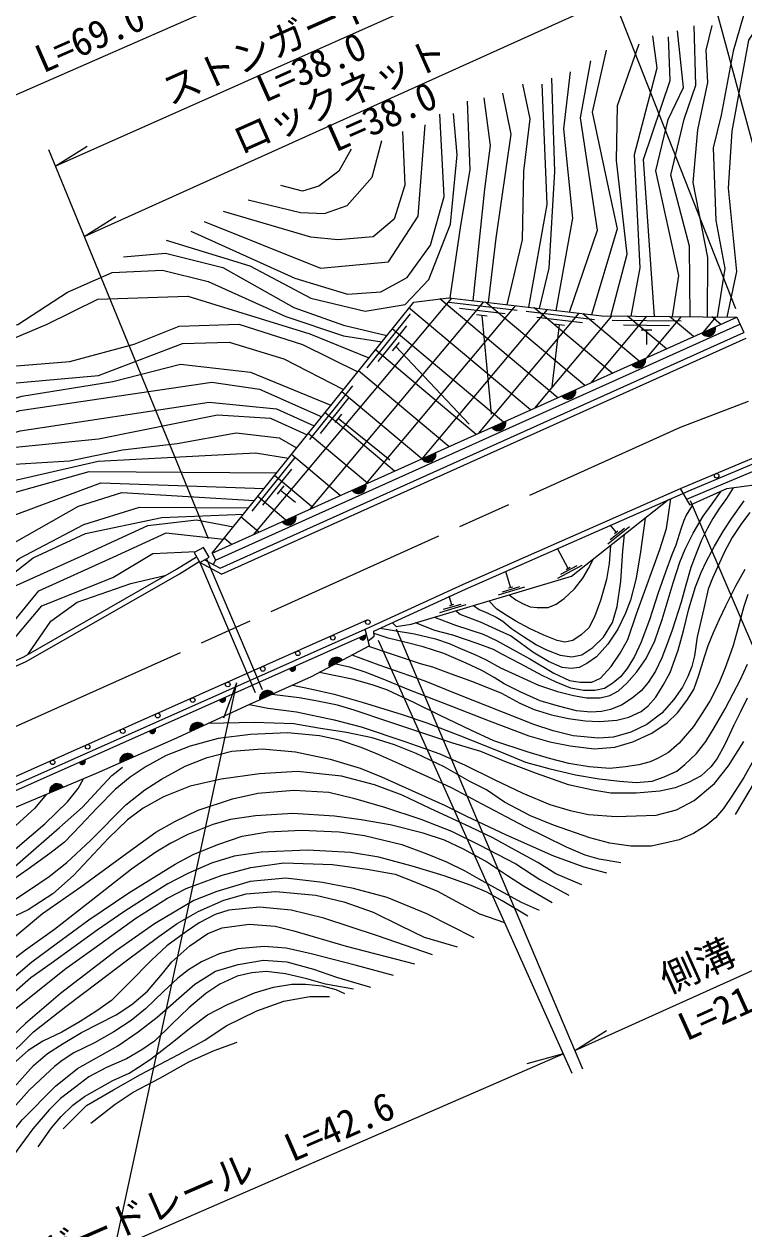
# Model space of a CAD drawing. Units: millimetres at full size, sheet at 1:1000; details may follow other scales. Extents: x 40000 to 680000, y 20000 to 380000.
# Drawn here: x 291418 to 338367, y 240887 to 319472 of the extents above; entities that cross this region are included whole.
import ezdxf
from ezdxf.enums import TextEntityAlignment as Align

# ---------------------------------------------------------------- set-up
doc = ezdxf.new("R2010")
doc.units = ezdxf.units.MM
doc.header["$LTSCALE"] = 1000
doc.linetypes.add('CHAIN', pattern=[18.5, 12, -1.5, 3.5, -1.5])
for name, color, linetype, lineweight in [('M-BGD', 7, 'Continuous', 25), ('M-BMK', 2, 'CHAIN', 13), ('M-STR-HTXT', 7, 'Continuous', 13)]:
    doc.layers.add(name, color=color, linetype=linetype, lineweight=lineweight)
doc.styles.add('ＭＳ ゴシック', font='')
doc.styles.get('ＭＳ ゴシック').set_extended_font_data('MS Gothic')

msp = doc.modelspace()

# ---------------------------------------------------------------- hatches: boundary and pattern name
at = {"layer": 'M-BGD'}
for points in [[(335606, 299324), (336509, 299731, -0.82183)], [(331046, 297272), (331950, 297679, -0.82183)], [(326487, 295220), (327390, 295627, -0.82183)], [(321927, 293169), (322830, 293575, -0.82183)], [(317367, 291117), (318271, 291523, -0.82183)], [(312808, 289065), (313711, 289471, -0.82183)], [(308248, 287013), (309152, 287419, -0.82183)], [(313662, 279617), (313295, 279453, 0.4608), (313574, 279320, 0.4608)], [(309093, 277585), (308726, 277422, 0.4608), (309005, 277288, 0.4608)], [(312182, 277982), (311307, 277517, -0.82183)], [(307690, 275792), (306787, 275384, -0.82183)], [(304525, 275553), (304158, 275390, 0.4608), (304437, 275257, 0.4608)], [(299956, 273521), (299589, 273358, 0.4608), (299868, 273225, 0.4608)], [(303142, 273714), (302242, 273300, -0.82183)], [(295388, 271489), (295021, 271326, 0.4608), (295300, 271193, 0.4608)], [(298577, 271676), (297669, 271280, -0.82183)], [(293983, 269701), (293071, 269316, -0.82183)]]:
    msp.add_hatch(color=256, dxfattribs=at).paths.add_polyline_path(points)

# ---------------------------------------------------------------- linework, layer by layer
for p, q in [((306374, 286169), (319318, 301595)), ((310045, 287821), (321395, 301349)), ((313715, 289473), (323473, 301103)), ((326220, 295100), (318535, 301548)), ((323580, 300788), (319111, 301317)), ((327992, 295898), (321512, 301335)), ((303689, 284961), (337907, 300360)), ((316595, 300568), (313779, 297058)), ((324448, 294303), (316520, 300955)), ((317385, 291125), (325551, 300857)), ((322800, 300578), (319821, 300931)), ((321623, 300416), (320928, 300498)), ((321056, 292777), (327629, 300610)), ((321275, 300457), (321883, 294026)), ((328628, 300190), (324159, 300719)), ((329764, 296695), (324682, 300959)), ((324726, 294428), (329763, 300430)), ((327848, 299980), (324868, 300333)), ((331536, 297493), (327852, 300584)), ((328397, 296080), (332031, 300411)), ((333308, 298290), (330768, 300422)), ((332067, 297732), (334299, 300391)), ((335080, 299088), (333519, 300398)), ((335738, 299384), (336567, 300372)), ((336852, 299885), (336270, 300374)), ((337907, 300360), (338359, 299357)), ((303894, 284505), (338112, 299904)), ((316359, 299795), (314482, 297455)), ((322676, 293505), (315425, 299589)), ((326323, 299859), (325843, 295808)), ((326670, 299818), (325975, 299900)), ((334274, 300091), (329775, 300130)), ((333522, 299798), (330522, 299824)), ((332369, 299508), (331669, 299514)), ((332019, 299511), (332011, 298584)), ((304304, 283593), (338523, 298992)), ((315874, 298711), (315436, 298165)), ((320903, 292708), (314330, 298224)), ((315655, 298438), (320437, 293375)), ((319131, 291910), (313234, 296859)), ((312840, 295888), (310024, 292378)), ((317359, 291113), (312139, 295493)), ((312605, 295115), (310727, 292775)), ((315587, 290315), (311043, 294128)), ((312119, 294031), (311681, 293485)), ((311900, 293758), (315273, 291051)), ((313815, 289518), (309948, 292763)), ((309085, 291208), (306269, 287698)), ((312043, 288720), (308853, 291397)), ((308850, 290435), (306973, 288095)), ((310271, 287923), (307757, 290032)), ((308364, 289351), (307926, 288805)), ((308499, 287125), (306662, 288667)), ((308145, 289078), (309131, 288287)), ((306727, 286328), (305566, 287301)), ((329485, 285580), (330899, 286693)), ((329646, 285859), (330589, 286602)), ((330044, 286325), (329673, 286796)), ((329934, 286238), (330154, 286411)), ((304954, 285531), (304471, 285936)), ((326907, 283972), (326214, 285262)), ((303314, 284599), (306941, 276069)), ((304304, 283593), (302875, 284355)), ((302875, 284355), (306481, 275873)), ((323153, 282736), (322841, 283776)), ((326228, 283335), (327813, 284187)), ((326435, 283583), (327492, 284151)), ((326784, 283906), (327030, 284039)), ((319321, 281588), (319149, 282163)), ((322359, 282248), (324084, 282765)), ((322612, 282449), (323762, 282793)), ((323019, 282696), (323287, 282776)), ((318528, 281100), (320252, 281617)), ((318781, 281301), (319930, 281645)), ((319187, 281548), (319455, 281628)), ((274947, 263329), (313842, 280627)), ((313941, 278918), (313673, 280005)), ((313758, 279660), (275286, 262549))]:
    msp.add_line(p, q, dxfattribs=at)
for points in [[(338338, 320043), (337656, 317715), (336889, 313539), (336362, 311392), (336547, 306662), (337130, 303536), (336618, 300371)], [(337285, 300365), (337896, 303335), (337371, 308776), (337598, 312498), (338685, 318416), (340096, 320562)], [(334866, 300386), (334814, 304983), (333601, 309621), (334480, 313262), (335236, 315478), (335113, 319365)], [(335990, 300377), (336019, 304255), (335057, 309129), (335354, 312568), (336005, 315665), (335907, 317762), (336303, 319372)], [(332401, 318704), (332696, 316592), (331219, 310953), (331576, 303564), (330984, 300420)], [(332538, 300406), (331809, 310646), (333556, 315794), (333447, 318643)], [(333709, 300396), (334112, 303076), (332625, 309896), (333430, 313244), (334427, 315342), (334043, 319032)], [(329377, 317775), (328479, 313717), (329529, 308719), (330109, 306108), (328428, 300516)], [(329695, 300431), (330751, 304462), (330052, 310566), (330116, 314168), (331546, 318192)], [(326997, 300685), (328810, 306033), (327705, 313353), (328382, 317071)], [(325038, 300917), (325655, 303542), (326029, 309866), (325830, 315949)], [(326122, 300789), (327216, 306817), (326619, 312643), (327048, 316369)], [(322931, 301167), (323919, 305407), (324007, 309875), (324430, 313299), (323944, 315561)], [(325188, 315552), (325506, 307699), (324327, 301001)], [(319212, 301607), (319894, 306338), (320521, 309975), (320337, 314447)], [(320716, 301429), (321469, 308715), (321838, 311558), (321433, 314654)], [(321706, 301312), (322218, 305510), (323184, 312297), (322648, 314963)], [(300688, 305387), (306135, 303707), (310111, 301589), (313666, 300749), (316268, 301191), (317806, 302818), (319220, 306431), (319659, 310934), (319423, 313637)], [(302285, 305964), (309071, 302904), (312515, 301861), (314677, 302018), (316413, 302933), (317928, 305046), (318812, 308235), (318545, 313601)], [(303158, 306592), (310753, 303545), (315189, 303960), (317129, 306952), (317573, 312908)], [(316104, 312465), (316242, 308974), (315549, 306758), (314191, 305595), (311890, 305401), (310116, 305567), (304433, 307257)], [(306031, 308020), (309439, 307192), (311017, 307128), (312482, 307638), (314123, 309484), (314762, 311875)], [(312755, 311318), (311942, 309869), (310652, 308898), (309569, 308580), (308167, 308946)], [(297906, 304290), (300642, 304540), (304379, 303587), (309006, 300978), (312242, 299837), (315084, 299165)], [(267473, 280511), (271580, 283011), (274743, 285811), (276955, 289673), (279219, 291404), (281188, 292862), (282428, 295607), (284472, 297752), (287099, 299189), (291013, 299869), (294246, 301983), (297166, 303275), (300448, 303421), (303418, 302692), (308498, 300409), (312242, 299146), (314757, 298757)], [(267912, 279502), (273231, 282892), (278056, 289589), (280973, 291550), (284687, 296831), (289359, 298400), (292920, 299892), (296226, 301535), (302090, 301731), (310049, 299279), (313908, 297699)], [(303689, 284961), (316830, 301341), (319115, 301619), (329102, 300436), (337907, 300360)], [(268314, 278578), (269620, 279746), (273555, 281690), (275921, 284187), (277492, 287837), (281405, 290577), (284946, 295559), (287400, 296907), (294412, 297462), (298587, 298585), (301534, 299774), (305420, 299890), (309585, 298573), (313176, 296786)], [(268791, 277481), (271298, 279648), (275802, 282508), (280605, 288899), (285834, 294230), (288945, 295896), (296261, 296543), (301750, 298643), (304786, 298718), (308369, 297648), (312259, 295643)], [(303187, 284528), (304204, 283986), (338359, 299357)], [(269064, 276855), (271806, 278823), (276316, 281230), (278893, 284113), (282254, 289908), (286597, 293803), (291277, 295209), (297215, 296161), (301613, 297281), (306186, 296777), (311428, 294607)], [(269530, 275782), (271330, 277315), (276239, 280000), (279492, 283251), (281757, 287094), (283374, 290102), (286305, 292714), (291134, 294269), (303666, 296109), (306782, 295666), (310827, 293858)], [(273198, 276757), (280152, 282474), (282235, 286340), (283981, 289415), (286855, 291585), (291151, 292942), (303485, 294803), (307884, 294387), (310347, 293260)], [(276925, 277591), (281314, 282354), (283322, 286080), (284695, 288763), (286889, 290837), (290208, 291820), (296273, 292414), (304025, 293975), (307487, 293770), (309877, 292674)], [(337821, 267927), (339546, 270800), (340907, 272856), (342118, 274913), (343177, 276999), (344448, 279419), (345386, 281384), (346566, 283804), (347807, 286344), (348400, 288114), (349006, 290148), (349490, 292182), (349712, 294046)], [(278687, 277718), (282745, 282647), (284656, 287011), (286816, 289767), (289337, 290672), (294379, 290985), (297829, 291697), (301405, 292125), (305245, 292817), (308046, 292488), (309194, 291823)], [(313859, 279250), (314252, 279559), (314235, 279872), (320217, 282620), (334928, 289101), (342690, 292358)], [(334228, 289175), (334790, 289422), (342555, 292681)], [(334635, 288480), (335106, 288687), (342864, 291943)], [(279948, 277809), (283547, 282497), (285774, 287415), (287698, 288998), (296246, 290972), (306510, 291517), (308663, 291161)], [(281401, 277914), (283808, 281329), (285951, 285817), (288897, 288393), (295665, 290294), (307894, 290202)], [(341428, 290423), (339035, 289392), (337233, 289166), (334863, 288089), (334228, 289175)], [(282693, 278007), (285394, 281519), (286631, 284826), (289288, 286897), (296427, 289544), (307070, 289175)], [(337674, 289221), (337235, 288538), (336785, 287905), (336341, 287216), (335989, 286604), (335609, 285802), (335306, 285040), (334912, 284020), (334527, 282731), (334281, 281756), (333690, 279941), (333355, 279045), (333020, 278140), (332606, 277264), (332123, 276531), (331669, 275989), (331078, 275507), (330379, 275044), (329670, 274769), (329069, 274631), (328378, 274584), (327459, 274673), (326285, 274984), (325075, 275336), (323784, 275914), (322725, 276433), (322083, 276858), (321264, 277308), (320248, 277784), (318794, 278411), (317455, 278843), (316338, 279134), (315169, 279425), (314244, 279715)], [(275146, 262870), (314048, 280171), (320073, 282939), (334228, 289175)], [(284409, 278130), (286094, 280552), (287243, 283053), (289009, 284667), (294960, 288028), (297783, 288913), (306447, 288399)], [(314652, 280064), (315430, 279934), (316879, 279700), (318251, 279386), (319142, 279073), (319886, 278750), (320817, 278349), (321551, 277997), (322482, 277478), (323442, 277047), (324980, 276352), (326218, 275938), (327253, 275671), (328090, 275526), (328985, 275526), (329618, 275686), (330177, 275983), (330740, 276480), (331393, 277229), (331987, 278099), (332566, 279240), (333038, 280633), (333753, 283017), (334187, 284371), (334539, 285222), (335067, 286276), (335707, 287383), (336298, 288184), (336875, 289003)], [(315445, 280428), (315695, 280178), (316658, 280331), (327125, 283467), (333459, 288453)], [(318177, 280786), (319549, 280277), (321360, 279674), (322239, 279276), (324413, 278080), (325970, 277134), (326982, 276667), (327679, 276552), (328454, 276552), (329006, 276805), (329712, 277565), (330302, 278438), (330786, 279329), (331361, 280999), (331975, 282671), (332893, 285212), (333323, 286574), (333604, 288517)], [(285642, 278219), (287688, 281867), (291087, 284618), (295305, 286829), (298937, 287958), (306059, 287916)], [(313881, 278886), (315369, 278400), (317255, 277773), (318058, 277557), (319266, 277090), (320657, 276583), (322550, 275830), (323754, 275183), (324687, 274760), (325812, 274410), (326920, 274171), (328023, 274036), (328943, 273984), (330081, 274072), (330868, 274274), (331663, 274641), (332133, 274998), (332616, 275566), (333105, 276343), (333548, 277187), (334072, 278630), (334419, 279891), (334782, 281326), (335216, 282772), (335578, 283712), (335895, 284398), (336446, 285428), (337026, 286427), (337577, 287249), (338391, 288378)], [(335000, 288076), (334606, 287451), (334448, 287100), (334249, 286529), (333919, 285478), (333671, 284845), (333251, 283731), (332774, 282378), (332209, 280617), (331634, 279112), (331234, 278217), (330747, 277448), (330319, 276903), (329813, 276485), (329277, 276125), (328644, 275998), (327914, 275998), (327086, 276164), (326122, 276543), (325216, 276981), (323804, 277740), (322626, 278353), (322032, 278683), (320973, 279077), (319386, 279619), (318204, 279926), (316943, 280416)], [(286201, 278259), (289103, 282404), (292011, 284651), (295429, 286254), (300401, 287291), (305735, 287511)], [(287353, 278342), (290279, 282581), (295149, 284764), (299481, 286763), (302655, 287143), (305066, 286677)], [(338747, 287618), (338210, 286888), (337602, 285977), (337095, 285056), (336314, 283340), (336040, 282611), (335747, 281355), (335321, 279508), (335148, 278262), (334966, 277580), (334702, 276911), (334358, 276223), (333790, 275423), (333010, 274532), (332046, 273789), (330982, 273283), (329867, 272959), (328889, 272903), (327225, 273054), (325924, 273371), (324661, 273797), (319655, 275770), (317588, 276614), (314576, 277652), (312810, 278316)], [(331917, 287240), (331617, 285045), (331334, 283326), (330965, 281899), (330648, 281055), (330152, 280001), (329492, 279022), (328748, 278195), (328133, 277757), (327613, 277498), (327099, 277439), (326521, 277516), (325627, 277905), (324592, 278497), (323766, 279114), (323149, 279570), (322469, 279876), (321180, 280455), (319854, 280970), (319549, 281197)], [(289052, 278464), (292375, 282500), (297227, 284707), (300693, 286279), (304420, 285872)], [(320737, 281553), (321100, 281299), (321670, 281053), (322216, 280796), (322636, 280538), (323218, 280052), (323998, 279518), (324850, 278985), (325498, 278649), (326380, 278301), (327148, 278199), (327796, 278325), (328522, 278817), (329218, 279494), (329794, 280448), (330094, 281485), (330334, 283136), (330466, 285111), (330583, 286189)], [(329663, 285466), (329577, 284284), (329398, 283240), (329020, 281867), (328618, 280803), (328246, 280102), (327760, 279634), (327208, 279274), (326686, 279159), (326182, 279261), (325318, 279608), (324376, 280040), (323500, 280520), (322858, 280921), (322252, 281317), (321738, 281853)], [(272199, 269647), (291392, 278211), (301368, 283915), (302669, 284726)], [(290356, 278887), (292579, 281535), (297210, 283371), (299814, 284944), (302625, 285061)], [(303689, 284961), (303894, 284505), (303747, 284230)], [(323066, 282251), (323500, 281923), (323934, 281674), (324418, 281470), (324889, 281422), (325602, 281422), (326128, 281633), (326653, 281998), (327327, 282626), (327869, 283322), (328238, 283965), (328555, 284593)], [(272342, 269317), (291555, 277890), (301553, 283606), (302844, 284411)], [(311743, 277749), (312645, 277543), (313638, 277229), (314814, 276759), (316500, 276074), (319350, 274954), (321761, 274021), (324330, 273045), (325709, 272647), (327030, 272392), (328593, 272192), (329940, 272302), (331113, 272655), (332351, 273223), (333356, 273901), (334045, 274548), (334650, 275345), (335106, 276078), (335436, 276996), (335793, 278194), (336044, 278933), (336375, 279785), (336785, 280659), (337181, 281517), (337836, 282841), (338444, 283910)], [(291688, 278380), (293167, 280527), (294871, 281758), (298377, 282991), (300683, 283523)], [(338626, 282263), (338359, 281491), (337991, 280122), (337659, 278940), (337404, 278205), (337142, 277492), (336721, 276467), (336163, 275344), (335653, 274520), (335072, 273655), (334152, 272562), (333453, 271970), (332729, 271567), (332243, 271347), (331514, 271158), (330648, 271027), (329623, 270921), (328265, 271027), (326947, 271252), (325678, 271572), (324231, 271999), (322047, 272728), (320559, 273410), (318547, 274377), (316828, 275218), (315075, 276044), (314115, 276382), (312816, 276749), (310678, 277183)], [(313941, 278918), (310148, 276901), (306129, 275088), (301168, 272806), (296115, 270602), (291053, 268463), (287090, 266799), (281638, 264530), (278449, 263179), (275547, 261949)], [(308945, 276358), (310091, 276108), (311652, 275758), (313471, 275241), (316067, 274449), (317687, 273898), (320051, 272986), (322822, 271877), (324126, 271341), (325654, 270924), (327382, 270499), (328927, 270239), (330271, 270089), (331330, 270011), (332380, 270083), (333161, 270367), (333997, 270747), (334511, 271185), (335276, 271886), (335881, 272673), (336427, 273572), (337140, 274804), (337675, 275804), (338119, 276673), (338596, 277727)], [(306129, 275088), (307323, 274845), (309177, 274623), (311644, 274095), (313399, 273628), (316318, 272663), (318527, 271872), (320197, 271129), (322076, 270208), (323938, 269312), (325703, 268560), (327028, 268177), (328239, 267909), (330032, 267794), (332636, 267871), (333979, 268214), (335116, 268835), (336453, 269950), (337373, 271091), (338369, 272677)], [(338587, 275507), (338146, 274607), (337706, 273747), (337129, 272491), (336628, 271564), (336202, 271020), (335583, 270434), (334761, 269995), (333875, 269664), (332884, 269440), (331348, 269302), (329684, 269302), (328522, 269504), (326922, 269856), (324832, 270591), (322880, 271337), (321198, 272023), (319380, 272577), (317878, 273065), (315275, 273935), (312947, 274731), (311865, 275046), (310439, 275333), (309368, 275534), (307567, 275736)], [(338997, 271463), (338361, 270333), (337617, 269168), (337043, 268308), (336516, 267697), (335896, 267193), (335082, 266674), (334137, 266264), (333214, 266054), (332315, 265860), (330990, 265860), (329618, 266054), (328309, 266395), (325943, 267218), (324457, 267836), (322754, 268724), (321571, 269527), (320498, 270079), (318812, 271025), (316990, 271892), (315569, 272466), (314126, 272922), (312443, 273259), (310631, 273541), (309002, 273834), (306450, 273922), (303427, 273845)], [(330350, 264756), (328925, 265013), (328005, 265265), (326799, 265792), (324098, 267120), (321294, 268583), (319345, 269635), (317746, 270374), (315838, 271253), (314476, 271860), (313410, 272286), (311990, 272766), (310685, 273046), (308608, 273234), (306183, 273145), (304072, 272883), (302242, 272385), (300677, 271764), (299382, 271049), (298338, 270353), (297368, 269541), (296169, 268328), (295088, 267196), (294044, 266110), (293086, 265377), (291685, 264342), (290693, 263651)], [(289907, 261754), (291767, 263005), (293059, 263870), (294209, 264780), (295756, 266229), (298053, 268556), (299302, 269524), (300385, 270225), (301913, 271060), (303362, 271627), (304965, 272051), (306937, 272211), (309116, 272010), (311373, 271524), (313337, 270935), (314738, 270384), (316711, 269482), (318879, 268496), (320221, 267827), (322857, 266583), (325942, 265219), (327929, 264509), (329415, 264107)], [(278830, 254400), (279895, 255105), (280835, 255785), (281817, 256616), (282536, 257257), (283692, 258196), (284853, 259127), (285708, 260024), (287232, 261356), (288242, 262182), (289939, 263766), (292022, 265599), (293728, 267061), (295218, 268392), (296262, 269535), (297150, 270455), (297837, 271012)], [(327792, 263337), (326101, 264057), (324931, 264785), (323203, 265711), (321997, 266386), (320542, 267087), (317897, 268318), (316075, 269169), (314266, 269847), (312118, 270423), (309250, 270722), (306765, 270577), (304268, 270214), (302239, 269768), (300503, 269076), (299174, 268326), (298170, 267576), (296933, 266370), (294647, 263944), (293288, 262748), (291680, 261690), (290496, 261144)], [(278493, 255176), (280956, 257162), (283650, 259447), (286868, 262302), (290093, 265031), (292775, 267310), (294255, 268754), (294943, 269617), (295287, 270252)], [(292867, 269229), (292109, 268327), (290618, 266950), (288991, 265584), (286573, 263393), (284357, 261244), (282911, 259945), (280740, 258270), (279680, 257383), (278883, 256688), (278128, 256014)], [(280608, 250314), (282121, 252018), (283192, 253079), (287468, 257130), (289412, 258807), (292627, 261454), (295110, 263190), (298361, 265577), (300010, 266767), (301252, 267459), (302781, 268197), (305015, 268936), (306671, 269313), (309019, 269511), (311289, 269378), (312909, 268991), (314916, 268388), (317286, 267623), (319303, 266821), (321104, 265948), (323489, 264698), (325066, 263670), (326955, 262663)], [(325870, 262158), (324001, 263234), (322952, 263919), (321510, 264879), (320042, 265688), (318835, 266237), (317438, 266691), (315290, 267242), (313406, 267561), (311657, 267808), (308948, 267980), (306520, 267827), (304872, 267581), (303734, 267274), (302101, 266619), (300984, 266040), (300001, 265452), (298430, 264353), (295904, 262375), (293405, 260409), (291504, 259064), (290742, 258473)], [(290579, 257157), (291915, 258304), (293517, 259479), (295646, 261046), (298239, 262811), (301266, 264675), (302442, 265298), (304057, 265971), (305638, 266498), (307324, 266781), (309512, 266891), (311969, 266792), (313617, 266556), (316052, 265958), (317691, 265353), (318972, 264819), (320156, 264241), (321081, 263726), (322489, 262932), (323841, 262203), (325007, 261669)], [(324264, 261289), (322592, 262282), (321598, 262861), (320582, 263287), (318812, 263920), (316726, 264542), (314550, 265144), (312704, 265428), (309907, 265601), (306872, 265461), (305128, 265195), (303648, 264747), (302100, 264075), (300790, 263388), (299690, 262702), (297930, 261573), (296179, 260363), (293193, 258205), (291847, 257258), (289885, 255514)], [(281952, 247222), (283851, 248860), (284862, 249666), (288172, 252710), (290785, 255191), (294133, 257877), (295975, 259176), (298698, 261153), (300780, 262464), (301986, 263093), (304345, 263971), (306199, 264464), (308365, 264765), (311533, 264663), (313802, 264354), (315618, 264022), (316845, 263552), (318373, 262927), (319623, 262248), (321130, 261444), (322752, 260877)], [(320773, 259871), (317679, 261434), (315091, 262505), (312901, 263094), (310890, 263491), (308495, 263756), (306170, 263551), (303990, 262901), (302485, 262300), (299931, 260783), (297451, 259050), (293799, 256231), (291500, 254295), (288006, 250970), (284392, 247441), (282537, 245878)], [(283022, 244764), (284573, 246160), (286214, 247770), (288515, 250125), (290077, 251796), (292042, 253743), (294145, 255389), (296266, 256993), (298069, 258369), (300208, 259967), (301410, 260815), (302779, 261601), (304456, 262335), (305892, 262732), (307843, 262888), (310439, 262661), (312272, 262216), (314195, 261537), (315939, 260688), (317520, 259908), (319671, 259293)], [(318063, 258755), (314466, 260003), (310969, 261164), (308843, 261686), (306777, 261872), (304764, 261681), (303875, 261387), (302830, 260853), (302007, 260294), (300732, 259344), (299717, 258420), (298269, 256936), (297116, 255795), (296165, 255121), (295066, 254413), (293883, 253728), (292644, 253126), (291689, 252526), (290933, 251842), (290097, 250951), (288955, 249527), (287927, 248277), (285992, 246222), (283419, 243851)], [(283843, 242875), (285181, 244212), (286187, 245297), (287530, 246640), (289194, 248348), (290744, 250100), (292042, 251538), (292955, 252318), (293964, 252984), (295160, 253701), (297430, 254841), (298441, 255534), (299462, 256399), (300441, 257545), (301060, 258311), (302237, 259355), (303397, 260149), (304340, 260527), (306094, 260773), (307801, 260642), (309008, 260324), (312422, 259320), (316874, 258173)], [(315513, 257426), (313013, 258090), (310145, 258838), (308518, 259200), (307084, 259318), (305367, 259147), (304151, 258820), (302979, 258299), (302140, 257796), (301448, 257244), (300529, 256399), (299330, 255252), (298401, 254488), (297267, 253737), (296009, 253029), (294670, 252378), (293892, 251861), (293393, 251472), (292786, 250923), (291743, 249947), (290877, 248962)], [(288279, 244291), (289696, 246046), (291298, 248008), (293467, 250207), (294898, 251352), (297537, 252833), (298856, 253736), (300091, 254697), (302545, 256854), (303893, 257697), (305385, 258144), (307035, 258417), (308550, 258310), (310296, 257830), (311800, 257301), (314009, 256654)], [(312909, 256515), (311080, 256846), (309868, 257199), (308460, 257530), (307201, 257670), (306269, 257596), (305320, 257376), (304178, 256849), (303269, 256248), (302164, 255305), (301053, 254234), (299927, 253136), (299103, 252572), (298092, 251980), (296795, 251413), (295646, 250808), (294798, 250156), (293792, 249397), (293053, 248658), (291992, 247414), (291206, 246349), (290497, 245372)], [(292344, 246233), (293214, 247472), (293844, 248225), (294598, 248957), (295359, 249515), (297216, 250567), (298261, 251040), (299189, 251634), (299718, 252004), (301068, 253042), (302322, 254047), (303380, 254845), (304678, 255530), (306450, 256280), (307683, 256650), (308884, 256856), (309768, 256856), (310869, 256740), (311753, 256492), (312322, 256240)], [(293957, 247424), (295483, 248931), (297254, 249948), (299009, 250965), (301499, 252262), (303201, 253208), (304604, 254137), (306604, 255101), (308358, 255732), (310051, 256040), (311329, 256040)], [(295775, 247774), (297353, 249015), (298540, 249811), (300271, 250718), (302156, 251779), (303815, 252525), (305323, 253068)]]:
    msp.add_lwpolyline(points, dxfattribs=at)
msp.add_lwpolyline([(302516, 285001), (302875, 284355), (303488, 284695), (303130, 285341)], close=True, dxfattribs=at)
for centre in [(336589, 290015), (313841, 280462), (311556, 279446), (309272, 278430), (306988, 277414), (304703, 276399), (302419, 275383), (300135, 274367), (297851, 273351), (295566, 272335), (293282, 271319)]:
    msp.add_circle(centre, 150, dxfattribs=at)
for centre, radius, start, end in [((336017, 299617), 505, 215.39962, 13.05781), ((331458, 297565), 505, 215.39962, 13.05781), ((326898, 295513), 505, 215.39962, 13.05781), ((322339, 293461), 505, 215.39962, 13.05781), ((317779, 291409), 505, 215.39962, 13.05781), ((313219, 289357), 505, 215.39962, 13.05781), ((308660, 287305), 505, 215.39962, 13.05781), ((313491, 279506), 203, 195.01524, 32.93863), ((308923, 277474), 203, 195.01524, 32.93863), ((311790, 277663), 505, 39.17279, 196.83098), ((307279, 275499), 505, 35.45345, 193.11164), ((304354, 275442), 203, 195.01524, 32.93863), ((299785, 273410), 203, 195.01524, 32.93863), ((302733, 273418), 505, 35.86658, 193.52478), ((295217, 271379), 203, 195.01524, 32.93863), ((298162, 271388), 505, 34.73936, 192.39755), ((293565, 269418), 505, 34.07777, 191.73596)]:
    msp.add_arc(centre, radius, start, end, dxfattribs=at)
at = {"layer": 'M-BMK'}
msp.add_lwpolyline([(273799, 265967), (334224, 293171), (338675, 294883)], dxfattribs=at)
at = {"layer": 'M-STR-HTXT'}
for p, q in [((325520, 332222), (337821, 300921)), ((258671, 300749), (326247, 330372)), ((333916, 330211), (341734, 301258)), ((293441, 310208), (328109, 325635)), ((295328, 305613), (329847, 321212)), ((292999, 311284), (303417, 285917)), ((293441, 310208), (295523, 311509)), ((295328, 305613), (297403, 306925)), ((334858, 288406), (347174, 259702)), ((315687, 280022), (327833, 251328)), ((314517, 279286), (327153, 251039)), ((305268, 276510), (304422, 274205)), ((327332, 252514), (346535, 261192)), ((327332, 252514), (329406, 253826)), ((287190, 235180), (326584, 252312)), ((326584, 252312), (324218, 251656))]:
    msp.add_line(p, q, dxfattribs=at)
msp.add_lwpolyline([(305268, 276510), (296311, 234979), (336459, 234979)], dxfattribs=at)

# ---------------------------------------------------------------- texts
at = {"layer": 'M-STR-HTXT', "style": 'ＭＳ ゴシック'}
for s, rotation, p in [('ストンガード', 23.99, (301142, 313635)), ('側溝  L=69.0', 23.671, (286011, 312734)), ('L=38.0', 23.99, (307328, 313814)), ('ロックネット', 23.99, (305759, 310408)), ('L=38.0', 23.99, (311945, 310587)), ('側溝', 24.319, (333639, 255702)), ('L=21.0', 24.319, (334840, 252611)), ('ガードレール\u3000L=42.6', 23.505, (293080, 237741))]:
    msp.add_text(s, height=1833, rotation=rotation, dxfattribs=at).set_placement(p, align=Align.BOTTOM_LEFT)

doc.saveas('drawing.dxf')
